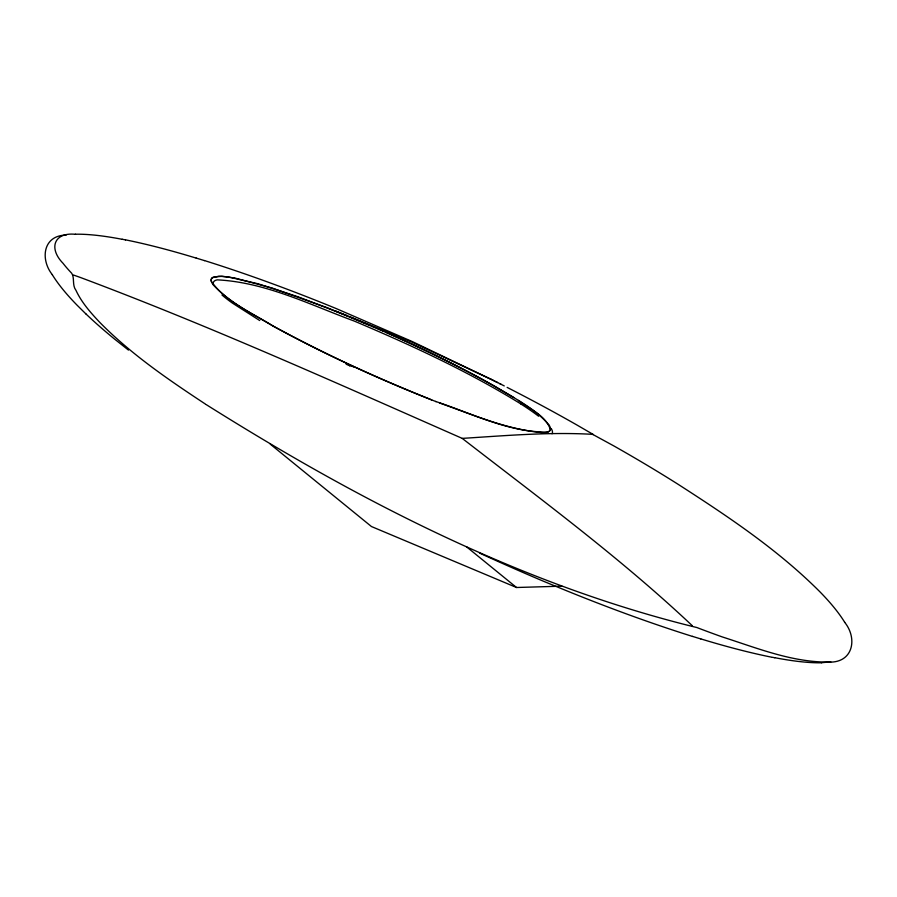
<?xml version="1.0" encoding="UTF-8"?>
<svg xmlns="http://www.w3.org/2000/svg" width="897" height="897" viewBox="0 0 897 897"><rect width="100%" height="100%" fill="white"/><g stroke="black" fill="none" stroke-linecap="round" stroke-linejoin="round"><path stroke-width="1.35" d="M75.505 234.308C54.123 232.031 48.191 248.144 63.048 263.314A297.804 60.391 24.3 0 0 71.67 273.226C74.843 277.644 71.951 285.19 75.92 290.247C81.616 302.558 90.765 312.851 100.004 322.617C131.298 354.382 168.367 379.644 205.447 404.099M66.199 235.092C42.641 235.306 40.219 259.704 52.351 274.706M829.187 662.132C853.428 662.692 857.577 638.103 844.649 622.294M830.801 661.908L821.495 662.692M829.647 662.064C792.556 662.603 757.146 648.083 722.332 636.948A270.356 54.829 24.3 0 1 696.846 627.53C521.224 584.642 358.396 500.302 206.063 404.513M435.606 401.452C471.968 413.45 508.599 432.399 547.518 432.074A65.986 13.377 24.3 0 0 550.332 429.506C545.869 415.479 529.544 408.942 518.41 400.443M73.419 275.02L77.422 276.422A171.742 34.826 24.3 0 1 80.696 277.588C209.965 326.026 335.927 382.806 462.224 438.386C505 435.707 547.955 431.939 590.831 434.238A63.317 12.838 24.3 0 1 592.85 434.473L613.997 446.011A464.455 94.185 24.3 0 1 678.11 484.302C727.983 516.425 777.901 549.682 819.959 591.852A493.989 100.172 24.3 0 1 844.716 622.327M270.266 444.15L371.448 526.539L516.515 587.501L561.914 586.167M543.19 432.702C507.141 429.753 473.28 414.84 439.485 402.955M122.205 239.252L125.502 239.891M774.178 657.624L774.795 657.748M773.775 657.546L772.328 657.266M196.208 258.067L204.516 260.623M700.792 638.933L692.484 636.377M346.186 364.294L354.237 367.041M335.904 311.136L410.893 341.69L490.794 379.151M436.088 401.643C380.272 379.666 325.544 354.741 272.901 325.947C251.777 312.582 226.134 302.379 211.389 281.445A66.086 13.399 24.3 0 1 212.421 277.7L218.689 276.209L227.872 276.859L257.932 283.744L297.894 296.75L347.262 315.766M431.726 399.927C377.435 378.321 324.165 354.001 272.901 325.947C252.281 313.715 229.901 302.816 213.385 285.044M382.873 330.937L326.979 307.637L272.228 288.072L234.846 278.036L221.985 276.265L213.396 277.139A66.49 13.477 24.3 0 0 211.647 282.174L213.071 284.663M349.819 316.82L370.237 325.432M372.771 326.519L375.305 327.618M377.828 328.728C417.34 346.107 456.349 364.754 494.012 385.878C513.062 397.629 534.399 407.687 549.02 425.088M385.374 332.047C429.215 351.736 472.663 372.569 513.768 397.528M494.191 380.844L412.239 341.544L336.207 308.568A404.581 82.042 24.3 0 0 204.449 260.556M490.928 379.207L497.566 382.537M495.391 381.438L500.918 384.23M499.831 383.681L504.26 385.923M593.41 434.563L576.715 424.886A409.133 82.961 24.3 0 0 507.141 387.392M259.726 320.532L232.413 303.108A98.065 19.891 24.3 0 1 221.951 294.967M520.787 403.897C468.01 371.324 411.499 345.255 354.45 321.148C309.913 304.722 265.22 282.174 217.209 279.864A67.051 13.601 24.3 0 0 213.262 283.934M462.224 438.386C540.375 498.956 620.354 557.878 692.394 625.814M128.473 350.099L114.917 339.358A514.183 104.265 24.3 0 1 86 313.995M347.666 364.249L349.83 366.01M466.799 547.013L516.515 587.501M85.977 313.995L77.041 305.148A493.989 100.172 24.3 0 1 52.284 274.673M549.211 425.301A68.037 13.791 24.3 0 1 543.29 432.758M520.731 403.897A118.079 23.939 24.3 0 1 538.615 416.23M692.551 636.444A404.581 82.042 24.3 0 1 560.771 588.365L544.67 581.738A440.662 89.364 24.3 0 1 479.525 553.045M771.611 657.187A336.543 68.25 24.3 0 1 700.725 638.866M821.641 662.782A280.896 56.959 24.3 0 1 774.694 657.669M551.184 428.519A67.78 13.747 24.3 0 1 552.025 433.744M125.389 239.813A336.543 68.25 24.3 0 1 196.275 258.134M75.359 234.218A280.896 56.959 24.3 0 1 122.306 239.331"/></g></svg>
